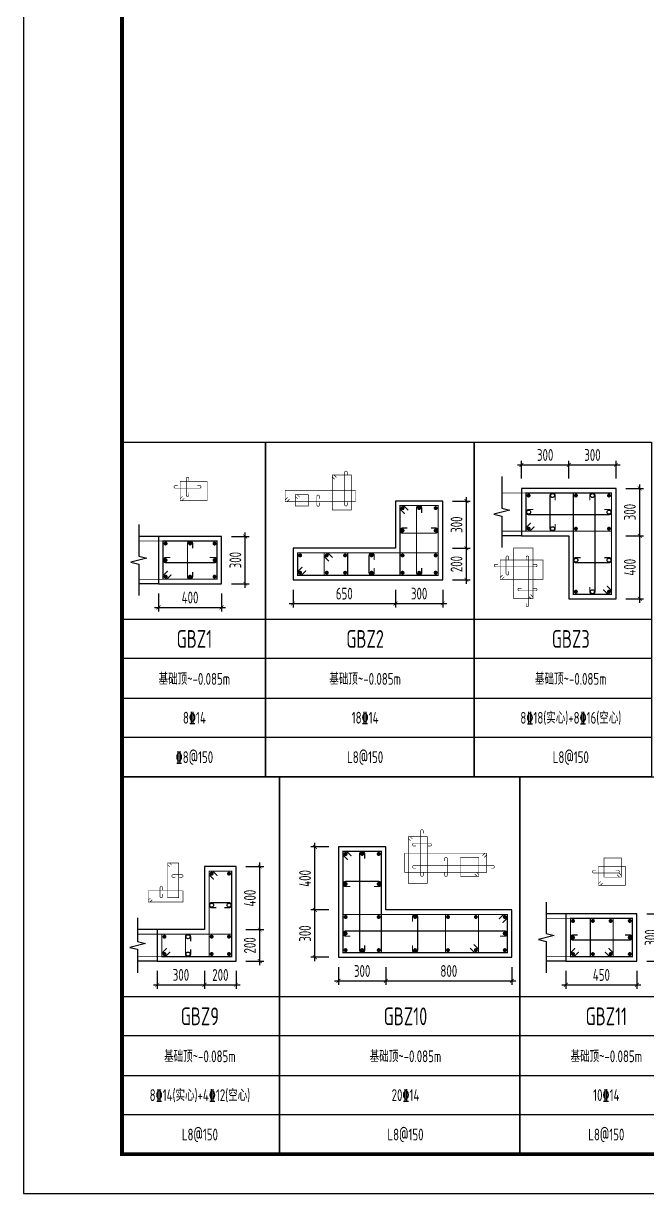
# Model space of a CAD drawing. Extents: x -668857 to 154266, y -275694 to 291306.
# Drawn here: x -353585 to -337739, y 166782 to 196482 of the extents above; entities that cross this region are included whole.
import ezdxf
from ezdxf.enums import TextEntityAlignment as Align

# ---------------------------------------------------------------- set-up
doc = ezdxf.new("R2010")
doc.units = 0
doc.header["$LTSCALE"] = 1000
doc.layers.get('0').update_dxf_attribs({"linetype": 'CONTINUOUS'})
doc.layers.get('DEFPOINTS').update_dxf_attribs({"linetype": 'CONTINUOUS'})
for name, color, linetype in [('-TK', 7, 'CONTINUOUS'), ('COLU_DE_DIM', 3, 'CONTINUOUS'), ('COLU_DE_TH', 7, 'CONTINUOUS'), ('LINK', 6, 'CONTINUOUS'), ('LINK-INDEX', 6, 'CONTINUOUS'), ('REIN', 6, 'CONTINUOUS'), ('TAB', 7, 'CONTINUOUS'), ('TAB_TEXT', 7, 'CONTINUOUS'), ('THIN', 7, 'CONTINUOUS')]:
    doc.layers.add(name, color=color, linetype=linetype)
doc.styles.add('TSSD_DIMENSION', font='Tssdeng.shx', dxfattribs={"width": 0.7, "bigfont": 'tssdchn.shx'})
doc.styles.add('TSSD_REIN', font='tssdeng.shx', dxfattribs={"width": 0.7, "height": 300, "bigfont": 'tssdchn.shx'})
doc.dimstyles.new('TSSD_25_100', dxfattribs={"dimtxt": 300, "dimasz": 100, "dimexe": 100, "dimexo": 250, "dimgap": 100, "dimtad": 1, "dimdec": 0, "dimlfac": 0.25, "dimzin": 0, "dimdsep": 46, "dimtxsty": 'TSSD_DIMENSION', "dimblk": 'ARCHTICK', "dimcen": 0, "dimdle": 100, "dimclrt": 7, "dimadec": 0, "dimazin": 0, "dimtfac": 1, "dimtdec": 0, "dimtix": 1, "dimtmove": 2, "dimatfit": 3, "dimldrblk": 'ARCHTICK', "dimfxl": 0, "dimtolj": 1, "dimtzin": 0, "dimarcsym": 0})

# ---------------------------------------------------------------- blocks, each defined once
blk = doc.blocks.new('_ArchTick')
at = {"color": 0, "linetype": 'ByBlock', "const_width": 0.15}
blk.add_lwpolyline([(-0.5, -0.5), (0.5, 0.5)], dxfattribs=at)
blk = doc.blocks.new('*D744')
at = {"layer": 'COLU_DE_DIM', "color": 0, "lineweight": -2}
for p, q in [((-345585, 172532), (-345585, 172082)), ((-344385, 172532), (-344385, 172082)), ((-345685, 172182), (-344285, 172182))]:
    blk.add_line(p, q, dxfattribs=at)
at = {"layer": 'DEFPOINTS', "color": 0}
for p in [(-345585, 172782), (-344385, 172782), (-344385, 172182)]:
    blk.add_point(p, dxfattribs=at)
at = {"layer": 'COLU_DE_DIM', "color": 0, "lineweight": -2, "xscale": 100, "yscale": 100, "zscale": 100, "rotation": 180}
blk.add_blockref('_ArchTick', (-345585, 172182), dxfattribs=at)
at = {"layer": 'COLU_DE_DIM', "color": 0, "lineweight": -2, "xscale": 100, "yscale": 100, "zscale": 100}
blk.add_blockref('_ArchTick', (-344385, 172182), dxfattribs=at)
at = {"layer": 'COLU_DE_DIM', "color": 7, "insert": (-344985, 172432), "char_height": 300, "attachment_point": 5, "style": 'TSSD_DIMENSION'}
blk.add_mtext('\\A1;300', dxfattribs=at)
blk = doc.blocks.new('*D745')
at = {"layer": 'COLU_DE_DIM', "color": 0, "lineweight": -2}
for p, q in [((-344385, 172532), (-344385, 172082)), ((-341185, 172532), (-341185, 172082)), ((-344485, 172182), (-341085, 172182))]:
    blk.add_line(p, q, dxfattribs=at)
at = {"layer": 'DEFPOINTS', "color": 0}
for p in [(-344385, 172782), (-341185, 172782), (-341185, 172182)]:
    blk.add_point(p, dxfattribs=at)
at = {"layer": 'COLU_DE_DIM', "color": 0, "lineweight": -2, "xscale": 100, "yscale": 100, "zscale": 100, "rotation": 180}
blk.add_blockref('_ArchTick', (-344385, 172182), dxfattribs=at)
at = {"layer": 'COLU_DE_DIM', "color": 0, "lineweight": -2, "xscale": 100, "yscale": 100, "zscale": 100}
blk.add_blockref('_ArchTick', (-341185, 172182), dxfattribs=at)
at = {"layer": 'COLU_DE_DIM', "color": 7, "insert": (-342785, 172432), "char_height": 300, "attachment_point": 5, "style": 'TSSD_DIMENSION'}
blk.add_mtext('\\A1;800', dxfattribs=at)
blk = doc.blocks.new('*D746')
at = {"layer": 'COLU_DE_DIM', "color": 0, "lineweight": -2}
for p, q in [((-346185, 172682), (-346185, 174082)), ((-345835, 173982), (-346285, 173982)), ((-345835, 172782), (-346285, 172782))]:
    blk.add_line(p, q, dxfattribs=at)
at = {"layer": 'DEFPOINTS', "color": 0}
for p in [(-346185, 173982), (-345585, 173982), (-345585, 172782)]:
    blk.add_point(p, dxfattribs=at)
at = {"layer": 'COLU_DE_DIM', "color": 0, "lineweight": -2, "xscale": 100, "yscale": 100, "zscale": 100}
for p, rotation in [((-346185, 173982), 90), ((-346185, 172782), 270)]:
    blk.add_blockref('_ArchTick', p, dxfattribs=dict(at, rotation=rotation))
at = {"layer": 'COLU_DE_DIM', "color": 7, "insert": (-346435, 173382), "char_height": 300, "attachment_point": 5, "rotation": 90, "style": 'TSSD_DIMENSION'}
blk.add_mtext('\\A1;300', dxfattribs=at)
blk = doc.blocks.new('*D747')
at = {"layer": 'COLU_DE_DIM', "color": 0, "lineweight": -2}
for p, q in [((-345835, 175582), (-346285, 175582)), ((-346185, 173882), (-346185, 175682)), ((-345835, 173982), (-346285, 173982))]:
    blk.add_line(p, q, dxfattribs=at)
at = {"layer": 'DEFPOINTS', "color": 0}
for p in [(-346185, 175582), (-345585, 175582), (-345585, 173982)]:
    blk.add_point(p, dxfattribs=at)
at = {"layer": 'COLU_DE_DIM', "color": 0, "lineweight": -2, "xscale": 100, "yscale": 100, "zscale": 100}
for p, rotation in [((-346185, 175582), 90), ((-346185, 173982), 270)]:
    blk.add_blockref('_ArchTick', p, dxfattribs=dict(at, rotation=rotation))
at = {"layer": 'COLU_DE_DIM', "color": 7, "insert": (-346435, 174782), "char_height": 300, "attachment_point": 5, "rotation": 90, "style": 'TSSD_DIMENSION'}
blk.add_mtext('\\A1;400', dxfattribs=at)
blk = doc.blocks.new('*D750')
at = {"layer": 'COLU_DE_DIM', "color": 0, "lineweight": -2}
for p, q in [((-340939, 184929), (-340939, 185379)), ((-339739, 184929), (-339739, 185379)), ((-341039, 185279), (-339639, 185279))]:
    blk.add_line(p, q, dxfattribs=at)
at = {"layer": 'DEFPOINTS', "color": 0}
for p in [(-339739, 185279), (-340939, 184679), (-339739, 184679)]:
    blk.add_point(p, dxfattribs=at)
at = {"layer": 'COLU_DE_DIM', "color": 0, "lineweight": -2, "xscale": 100, "yscale": 100, "zscale": 100, "rotation": 180}
blk.add_blockref('_ArchTick', (-340939, 185279), dxfattribs=at)
at = {"layer": 'COLU_DE_DIM', "color": 0, "lineweight": -2, "xscale": 100, "yscale": 100, "zscale": 100}
blk.add_blockref('_ArchTick', (-339739, 185279), dxfattribs=at)
at = {"layer": 'COLU_DE_DIM', "color": 7, "insert": (-340339, 185529), "char_height": 300, "attachment_point": 5, "style": 'TSSD_DIMENSION'}
blk.add_mtext('\\A1;300', dxfattribs=at)
blk = doc.blocks.new('*D751')
at = {"layer": 'COLU_DE_DIM', "color": 0, "lineweight": -2}
for p, q in [((-339739, 184929), (-339739, 185379)), ((-338539, 184929), (-338539, 185379)), ((-339839, 185279), (-338439, 185279))]:
    blk.add_line(p, q, dxfattribs=at)
at = {"layer": 'DEFPOINTS', "color": 0}
for p in [(-338539, 185279), (-339739, 184679), (-338539, 184679)]:
    blk.add_point(p, dxfattribs=at)
at = {"layer": 'COLU_DE_DIM', "color": 0, "lineweight": -2, "xscale": 100, "yscale": 100, "zscale": 100, "rotation": 180}
blk.add_blockref('_ArchTick', (-339739, 185279), dxfattribs=at)
at = {"layer": 'COLU_DE_DIM', "color": 0, "lineweight": -2, "xscale": 100, "yscale": 100, "zscale": 100}
blk.add_blockref('_ArchTick', (-338539, 185279), dxfattribs=at)
at = {"layer": 'COLU_DE_DIM', "color": 7, "insert": (-339139, 185529), "char_height": 300, "attachment_point": 5, "style": 'TSSD_DIMENSION'}
blk.add_mtext('\\A1;300', dxfattribs=at)
blk = doc.blocks.new('*D752')
at = {"layer": 'COLU_DE_DIM', "color": 0, "lineweight": -2}
for p, q in [((-337939, 181779), (-337939, 183579)), ((-338289, 183479), (-337839, 183479)), ((-338289, 181879), (-337839, 181879))]:
    blk.add_line(p, q, dxfattribs=at)
at = {"layer": 'DEFPOINTS', "color": 0}
for p in [(-338539, 183479), (-337939, 183479), (-338539, 181879)]:
    blk.add_point(p, dxfattribs=at)
at = {"layer": 'COLU_DE_DIM', "color": 0, "lineweight": -2, "xscale": 100, "yscale": 100, "zscale": 100}
for p, rotation in [((-337939, 183479), 90), ((-337939, 181879), 270)]:
    blk.add_blockref('_ArchTick', p, dxfattribs=dict(at, rotation=rotation))
at = {"layer": 'COLU_DE_DIM', "color": 7, "insert": (-338189, 182679), "char_height": 300, "attachment_point": 5, "rotation": 90, "style": 'TSSD_DIMENSION'}
blk.add_mtext('\\A1;400', dxfattribs=at)
blk = doc.blocks.new('*D753')
at = {"layer": 'COLU_DE_DIM', "color": 0, "lineweight": -2}
for p, q in [((-337939, 183379), (-337939, 184779)), ((-338289, 184679), (-337839, 184679)), ((-338289, 183479), (-337839, 183479))]:
    blk.add_line(p, q, dxfattribs=at)
at = {"layer": 'DEFPOINTS', "color": 0}
for p in [(-338539, 184679), (-337939, 184679), (-338539, 183479)]:
    blk.add_point(p, dxfattribs=at)
at = {"layer": 'COLU_DE_DIM', "color": 0, "lineweight": -2, "xscale": 100, "yscale": 100, "zscale": 100}
for p, rotation in [((-337939, 184679), 90), ((-337939, 183479), 270)]:
    blk.add_blockref('_ArchTick', p, dxfattribs=dict(at, rotation=rotation))
at = {"layer": 'COLU_DE_DIM', "color": 7, "insert": (-338189, 184079), "char_height": 300, "attachment_point": 5, "rotation": 90, "style": 'TSSD_DIMENSION'}
blk.add_mtext('\\A1;300', dxfattribs=at)
blk = doc.blocks.new('*D754')
at = {"layer": 'COLU_DE_DIM', "color": 0, "lineweight": -2}
for p, q in [((-346739, 182110), (-346739, 181660)), ((-344139, 182110), (-344139, 181660)), ((-346839, 181760), (-344039, 181760))]:
    blk.add_line(p, q, dxfattribs=at)
at = {"layer": 'DEFPOINTS', "color": 0}
for p in [(-346739, 182360), (-344139, 182360), (-344139, 181760)]:
    blk.add_point(p, dxfattribs=at)
at = {"layer": 'COLU_DE_DIM', "color": 0, "lineweight": -2, "xscale": 100, "yscale": 100, "zscale": 100, "rotation": 180}
blk.add_blockref('_ArchTick', (-346739, 181760), dxfattribs=at)
at = {"layer": 'COLU_DE_DIM', "color": 0, "lineweight": -2, "xscale": 100, "yscale": 100, "zscale": 100}
blk.add_blockref('_ArchTick', (-344139, 181760), dxfattribs=at)
at = {"layer": 'COLU_DE_DIM', "color": 7, "insert": (-345439, 182010), "char_height": 300, "attachment_point": 5, "style": 'TSSD_DIMENSION'}
blk.add_mtext('\\A1;650', dxfattribs=at)
blk = doc.blocks.new('*D755')
at = {"layer": 'COLU_DE_DIM', "color": 0, "lineweight": -2}
for p, q in [((-344139, 182110), (-344139, 181660)), ((-342939, 182110), (-342939, 181660)), ((-344239, 181760), (-342839, 181760))]:
    blk.add_line(p, q, dxfattribs=at)
at = {"layer": 'DEFPOINTS', "color": 0}
for p in [(-344139, 182360), (-342939, 182360), (-342939, 181760)]:
    blk.add_point(p, dxfattribs=at)
at = {"layer": 'COLU_DE_DIM', "color": 0, "lineweight": -2, "xscale": 100, "yscale": 100, "zscale": 100, "rotation": 180}
blk.add_blockref('_ArchTick', (-344139, 181760), dxfattribs=at)
at = {"layer": 'COLU_DE_DIM', "color": 0, "lineweight": -2, "xscale": 100, "yscale": 100, "zscale": 100}
blk.add_blockref('_ArchTick', (-342939, 181760), dxfattribs=at)
at = {"layer": 'COLU_DE_DIM', "color": 7, "insert": (-343539, 182010), "char_height": 300, "attachment_point": 5, "style": 'TSSD_DIMENSION'}
blk.add_mtext('\\A1;300', dxfattribs=at)
blk = doc.blocks.new('*D756')
at = {"layer": 'COLU_DE_DIM', "color": 0, "lineweight": -2}
for p, q in [((-342339, 182260), (-342339, 183260)), ((-342689, 183160), (-342239, 183160)), ((-342689, 182360), (-342239, 182360))]:
    blk.add_line(p, q, dxfattribs=at)
at = {"layer": 'DEFPOINTS', "color": 0}
for p in [(-342939, 183160), (-342339, 183160), (-342939, 182360)]:
    blk.add_point(p, dxfattribs=at)
at = {"layer": 'COLU_DE_DIM', "color": 0, "lineweight": -2, "xscale": 100, "yscale": 100, "zscale": 100}
for p, rotation in [((-342339, 183160), 90), ((-342339, 182360), 270)]:
    blk.add_blockref('_ArchTick', p, dxfattribs=dict(at, rotation=rotation))
at = {"layer": 'COLU_DE_DIM', "color": 7, "insert": (-342589, 182760), "char_height": 300, "attachment_point": 5, "rotation": 90, "style": 'TSSD_DIMENSION'}
blk.add_mtext('\\A1;200', dxfattribs=at)
blk = doc.blocks.new('*D757')
at = {"layer": 'COLU_DE_DIM', "color": 0, "lineweight": -2}
for p, q in [((-342339, 183060), (-342339, 184460)), ((-342689, 184360), (-342239, 184360)), ((-342689, 183160), (-342239, 183160))]:
    blk.add_line(p, q, dxfattribs=at)
at = {"layer": 'DEFPOINTS', "color": 0}
for p in [(-342939, 184360), (-342339, 184360), (-342939, 183160)]:
    blk.add_point(p, dxfattribs=at)
at = {"layer": 'COLU_DE_DIM', "color": 0, "lineweight": -2, "xscale": 100, "yscale": 100, "zscale": 100}
for p, rotation in [((-342339, 184360), 90), ((-342339, 183160), 270)]:
    blk.add_blockref('_ArchTick', p, dxfattribs=dict(at, rotation=rotation))
at = {"layer": 'COLU_DE_DIM', "color": 7, "insert": (-342589, 183760), "char_height": 300, "attachment_point": 5, "rotation": 90, "style": 'TSSD_DIMENSION'}
blk.add_mtext('\\A1;300', dxfattribs=at)
blk = doc.blocks.new('*D786')
at = {"layer": 'COLU_DE_DIM', "color": 0, "lineweight": -2}
for p, q in [((-350154, 182010), (-350154, 181560)), ((-348554, 182010), (-348554, 181560)), ((-350254, 181660), (-348454, 181660))]:
    blk.add_line(p, q, dxfattribs=at)
at = {"layer": 'DEFPOINTS', "color": 0}
for p in [(-350154, 182260), (-348554, 182260), (-348554, 181660)]:
    blk.add_point(p, dxfattribs=at)
at = {"layer": 'COLU_DE_DIM', "color": 0, "lineweight": -2, "xscale": 100, "yscale": 100, "zscale": 100, "rotation": 180}
blk.add_blockref('_ArchTick', (-350154, 181660), dxfattribs=at)
at = {"layer": 'COLU_DE_DIM', "color": 0, "lineweight": -2, "xscale": 100, "yscale": 100, "zscale": 100}
blk.add_blockref('_ArchTick', (-348554, 181660), dxfattribs=at)
at = {"layer": 'COLU_DE_DIM', "color": 7, "insert": (-349354, 181910), "char_height": 300, "attachment_point": 5, "style": 'TSSD_DIMENSION'}
blk.add_mtext('\\A1;400', dxfattribs=at)
blk = doc.blocks.new('*D787')
at = {"layer": 'COLU_DE_DIM', "color": 0, "lineweight": -2}
for p, q in [((-347954, 182160), (-347954, 183560)), ((-348304, 183460), (-347854, 183460)), ((-348304, 182260), (-347854, 182260))]:
    blk.add_line(p, q, dxfattribs=at)
at = {"layer": 'DEFPOINTS', "color": 0}
for p in [(-348554, 183460), (-347954, 183460), (-348554, 182260)]:
    blk.add_point(p, dxfattribs=at)
at = {"layer": 'COLU_DE_DIM', "color": 0, "lineweight": -2, "xscale": 100, "yscale": 100, "zscale": 100}
for p, rotation in [((-347954, 183460), 90), ((-347954, 182260), 270)]:
    blk.add_blockref('_ArchTick', p, dxfattribs=dict(at, rotation=rotation))
at = {"layer": 'COLU_DE_DIM', "color": 7, "insert": (-348204, 182860), "char_height": 300, "attachment_point": 5, "rotation": 90, "style": 'TSSD_DIMENSION'}
blk.add_mtext('\\A1;300', dxfattribs=at)
blk = doc.blocks.new('*D796')
at = {"layer": 'COLU_DE_DIM', "color": 0, "lineweight": -2}
for p, q in [((-339812, 172432), (-339812, 171982)), ((-338012, 172432), (-338012, 171982)), ((-339912, 172082), (-337912, 172082))]:
    blk.add_line(p, q, dxfattribs=at)
at = {"layer": 'DEFPOINTS', "color": 0}
for p in [(-339812, 172682), (-338012, 172682), (-338012, 172082)]:
    blk.add_point(p, dxfattribs=at)
at = {"layer": 'COLU_DE_DIM', "color": 0, "lineweight": -2, "xscale": 100, "yscale": 100, "zscale": 100, "rotation": 180}
blk.add_blockref('_ArchTick', (-339812, 172082), dxfattribs=at)
at = {"layer": 'COLU_DE_DIM', "color": 0, "lineweight": -2, "xscale": 100, "yscale": 100, "zscale": 100}
blk.add_blockref('_ArchTick', (-338012, 172082), dxfattribs=at)
at = {"layer": 'COLU_DE_DIM', "color": 7, "insert": (-338912, 172332), "char_height": 300, "attachment_point": 5, "style": 'TSSD_DIMENSION'}
blk.add_mtext('\\A1;450', dxfattribs=at)
blk = doc.blocks.new('*D797')
at = {"layer": 'COLU_DE_DIM', "color": 0, "lineweight": -2}
for p, q in [((-337762, 173882), (-337312, 173882)), ((-337412, 172582), (-337412, 173982)), ((-337762, 172682), (-337312, 172682))]:
    blk.add_line(p, q, dxfattribs=at)
at = {"layer": 'DEFPOINTS', "color": 0}
for p in [(-338012, 173882), (-337412, 173882), (-338012, 172682)]:
    blk.add_point(p, dxfattribs=at)
at = {"layer": 'COLU_DE_DIM', "color": 0, "lineweight": -2, "xscale": 100, "yscale": 100, "zscale": 100}
for p, rotation in [((-337412, 173882), 90), ((-337412, 172682), 270)]:
    blk.add_blockref('_ArchTick', p, dxfattribs=dict(at, rotation=rotation))
at = {"layer": 'COLU_DE_DIM', "color": 7, "insert": (-337662, 173282), "char_height": 300, "attachment_point": 5, "rotation": 90, "style": 'TSSD_DIMENSION'}
blk.add_mtext('\\A1;300', dxfattribs=at)
blk = doc.blocks.new('*D876')
at = {"layer": 'COLU_DE_DIM', "color": 0, "lineweight": -2}
for p, q in [((-350185, 172432), (-350185, 171982)), ((-348985, 172432), (-348985, 171982)), ((-350285, 172082), (-348885, 172082))]:
    blk.add_line(p, q, dxfattribs=at)
at = {"layer": 'DEFPOINTS', "color": 0}
for p in [(-350185, 172682), (-348985, 172682), (-348985, 172082)]:
    blk.add_point(p, dxfattribs=at)
at = {"layer": 'COLU_DE_DIM', "color": 0, "lineweight": -2, "xscale": 100, "yscale": 100, "zscale": 100, "rotation": 180}
blk.add_blockref('_ArchTick', (-350185, 172082), dxfattribs=at)
at = {"layer": 'COLU_DE_DIM', "color": 0, "lineweight": -2, "xscale": 100, "yscale": 100, "zscale": 100}
blk.add_blockref('_ArchTick', (-348985, 172082), dxfattribs=at)
at = {"layer": 'COLU_DE_DIM', "color": 7, "insert": (-349585, 172332), "char_height": 300, "attachment_point": 5, "style": 'TSSD_DIMENSION'}
blk.add_mtext('\\A1;300', dxfattribs=at)
blk = doc.blocks.new('*D877')
at = {"layer": 'COLU_DE_DIM', "color": 0, "lineweight": -2}
for p, q in [((-348985, 172432), (-348985, 171982)), ((-348185, 172432), (-348185, 171982)), ((-349085, 172082), (-348085, 172082))]:
    blk.add_line(p, q, dxfattribs=at)
at = {"layer": 'DEFPOINTS', "color": 0}
for p in [(-348985, 172682), (-348185, 172682), (-348185, 172082)]:
    blk.add_point(p, dxfattribs=at)
at = {"layer": 'COLU_DE_DIM', "color": 0, "lineweight": -2, "xscale": 100, "yscale": 100, "zscale": 100, "rotation": 180}
blk.add_blockref('_ArchTick', (-348985, 172082), dxfattribs=at)
at = {"layer": 'COLU_DE_DIM', "color": 0, "lineweight": -2, "xscale": 100, "yscale": 100, "zscale": 100}
blk.add_blockref('_ArchTick', (-348185, 172082), dxfattribs=at)
at = {"layer": 'COLU_DE_DIM', "color": 7, "insert": (-348585, 172332), "char_height": 300, "attachment_point": 5, "style": 'TSSD_DIMENSION'}
blk.add_mtext('\\A1;200', dxfattribs=at)
blk = doc.blocks.new('*D878')
at = {"layer": 'COLU_DE_DIM', "color": 0, "lineweight": -2}
for p, q in [((-347935, 173482), (-347485, 173482)), ((-347585, 172582), (-347585, 173582)), ((-347935, 172682), (-347485, 172682))]:
    blk.add_line(p, q, dxfattribs=at)
at = {"layer": 'DEFPOINTS', "color": 0}
for p in [(-348185, 173482), (-347585, 173482), (-348185, 172682)]:
    blk.add_point(p, dxfattribs=at)
at = {"layer": 'COLU_DE_DIM', "color": 0, "lineweight": -2, "xscale": 100, "yscale": 100, "zscale": 100}
for p, rotation in [((-347585, 173482), 90), ((-347585, 172682), 270)]:
    blk.add_blockref('_ArchTick', p, dxfattribs=dict(at, rotation=rotation))
at = {"layer": 'COLU_DE_DIM', "color": 7, "insert": (-347835, 173082), "char_height": 300, "attachment_point": 5, "rotation": 90, "style": 'TSSD_DIMENSION'}
blk.add_mtext('\\A1;200', dxfattribs=at)
blk = doc.blocks.new('*D879')
at = {"layer": 'COLU_DE_DIM', "color": 0, "lineweight": -2}
for p, q in [((-347935, 175082), (-347485, 175082)), ((-347585, 173382), (-347585, 175182)), ((-347935, 173482), (-347485, 173482))]:
    blk.add_line(p, q, dxfattribs=at)
at = {"layer": 'DEFPOINTS', "color": 0}
for p in [(-348185, 175082), (-347585, 175082), (-348185, 173482)]:
    blk.add_point(p, dxfattribs=at)
at = {"layer": 'COLU_DE_DIM', "color": 0, "lineweight": -2, "xscale": 100, "yscale": 100, "zscale": 100}
for p, rotation in [((-347585, 175082), 90), ((-347585, 173482), 270)]:
    blk.add_blockref('_ArchTick', p, dxfattribs=dict(at, rotation=rotation))
at = {"layer": 'COLU_DE_DIM', "color": 7, "insert": (-347835, 174282), "char_height": 300, "attachment_point": 5, "rotation": 90, "style": 'TSSD_DIMENSION'}
blk.add_mtext('\\A1;400', dxfattribs=at)
blk = doc.blocks.new('A1')
blk.add_lwpolyline([(0, 59400), (0, 0), (84100, 0), (84100, 59400)], close=True)
at = {"const_width": 100}
blk.add_lwpolyline([(2500, 58400), (2500, 1000), (83100, 1000), (83100, 58400)], close=True, dxfattribs=at)

msp = doc.modelspace()

# ---------------------------------------------------------------- linework, layer by layer
at = {"layer": 'COLU_DE_TH'}
for points in [[(-340938.59, 184678.55), (-340938.59, 183478.55), (-339738.59, 183478.55), (-339738.59, 181878.55), (-338538.59, 181878.55), (-338538.6, 184678.55), (-340938.59, 184678.55)], [(-342938.59, 184360.22), (-344138.58, 184360.22), (-344138.58, 183160.21), (-346738.58, 183160.21), (-346738.58, 182360.21), (-342938.59, 182360.21), (-342938.59, 184360.22)], [(-350153.95, 183460.17), (-350153.97, 182260.21), (-348553.97, 182260.21), (-348553.95, 183460.17), (-350153.95, 183460.17)], [(-341184.71, 172782.28), (-341184.71, 173982.28), (-344384.71, 173982.28), (-344384.71, 175582.28), (-345584.71, 175582.28), (-345584.71, 172782.28), (-341184.71, 172782.28)], [(-350184.71, 173482.28), (-350184.71, 172682.28), (-348184.71, 172682.28), (-348184.71, 175082.28), (-348984.71, 175082.28), (-348984.71, 173482.28), (-350184.71, 173482.28)], [(-339812.27, 173882.23), (-339812.27, 172682.28), (-338012.27, 172682.28), (-338012.27, 173882.23), (-339812.27, 173882.23)]]:
    msp.add_lwpolyline(points, close=True, dxfattribs=at)
at = {"layer": 'LINK', "const_width": 30}
for points in [[(-340611.66, 183713.55), (-340731.66, 183593.55), (-340823.59, 183593.55), (-340823.59, 184563.55), (-338653.6, 184563.55), (-338653.6, 183593.55), (-340823.59, 183593.55), (-340823.59, 183685.48), (-340703.59, 183805.48)], [(-338773.59, 182205.48), (-338653.59, 182085.48), (-338653.59, 181993.55), (-339623.59, 181993.55), (-339623.59, 184563.55), (-338653.6, 184563.55), (-338653.59, 181993.55), (-338745.52, 181993.55), (-338865.52, 182113.55)], [(-343903.58, 184033.29), (-344023.58, 184153.29), (-344023.58, 184245.22), (-343053.59, 184245.22), (-343053.59, 182475.21), (-344023.58, 182475.21), (-344023.58, 184245.22), (-343931.66, 184245.22), (-343811.66, 184125.22)], [(-349827.04, 182495.21), (-349947.04, 182375.21), (-350038.97, 182375.21), (-350038.96, 183345.17), (-348668.96, 183345.17), (-348668.97, 182375.21), (-350038.97, 182375.21), (-350038.97, 182467.14), (-349918.97, 182587.14)], [(-346411.66, 182595.21), (-346531.66, 182475.21), (-346623.58, 182475.21), (-346623.58, 183045.21), (-343053.59, 183045.21), (-343053.59, 182475.21), (-346623.58, 182475.21), (-346623.58, 182567.14), (-346503.58, 182687.14)], [(-345828.51, 182833.29), (-345948.51, 182953.29), (-345948.51, 183045.21), (-345352.72, 183045.21), (-345352.72, 182475.21), (-345948.51, 182475.21), (-345948.51, 183045.21), (-345856.59, 183045.21), (-345736.59, 182925.21)], [(-345349.71, 175255.36), (-345469.71, 175375.36), (-345469.71, 175467.28), (-344499.71, 175467.28), (-344499.71, 172897.28), (-345469.71, 172897.28), (-345469.71, 175467.28), (-345377.79, 175467.28), (-345257.79, 175347.28)], [(-348749.71, 174755.36), (-348869.71, 174875.36), (-348869.71, 174967.28), (-348299.71, 174967.28), (-348299.71, 172797.28), (-348869.71, 172797.28), (-348869.71, 174967.28), (-348777.79, 174967.28), (-348657.79, 174847.28)], [(-341511.64, 173747.28), (-341391.64, 173867.28), (-341299.71, 173867.28), (-341299.71, 172897.28), (-345469.71, 172897.28), (-345469.71, 173867.28), (-341299.71, 173867.28), (-341299.71, 173775.36), (-341419.71, 173655.36)], [(-342153.06, 173109.21), (-342033.06, 172989.21), (-342033.06, 172897.28), (-342870.89, 172897.28), (-342870.89, 173867.28), (-342033.06, 173867.28), (-342033.06, 172897.28), (-342124.98, 172897.28), (-342244.98, 173017.28)], [(-339485.34, 172917.28), (-339605.34, 172797.28), (-339697.27, 172797.28), (-339697.27, 173767.23), (-338127.27, 173767.23), (-338127.27, 172797.28), (-339697.27, 172797.28), (-339697.27, 172889.21), (-339577.27, 173009.21)], [(-338732.01, 173009.1), (-338612.01, 172889.1), (-338612.01, 172797.18), (-339192.01, 172797.19), (-339192.01, 173767.23), (-338612.01, 173767.23), (-338612.01, 172797.18), (-338703.94, 172797.18), (-338823.94, 172917.18)], [(-349857.79, 172917.28), (-349977.79, 172797.28), (-350069.71, 172797.28), (-350069.71, 173367.28), (-348299.71, 173367.28), (-348299.71, 172797.28), (-350069.71, 172797.28), (-350069.71, 172889.21), (-349949.71, 173009.21)]]:
    msp.add_lwpolyline(points, dxfattribs=at)
for points in [[(-340086.12, 184378.56), (-340086.11, 184498.56, 1), (-340216.11, 184498.56), (-340216.12, 183658.6, 1), (-340086.12, 183658.6), (-340086.12, 183778.6)], [(-339203.59, 182178.55), (-339203.59, 182058.55, 1), (-339073.59, 182058.55), (-339073.59, 184498.55, 1), (-339203.59, 184498.55), (-339203.59, 184378.55)], [(-343473.58, 184060.22), (-343473.58, 184180.22, 1), (-343603.58, 184180.22), (-343603.58, 182540.21, 1), (-343473.58, 182540.21), (-343473.58, 182660.21)], [(-340638.59, 184143.55), (-340758.59, 184143.55, 1), (-340758.59, 184013.55), (-338718.6, 184013.55, 1), (-338718.6, 184143.55), (-338838.6, 184143.55)], [(-343838.58, 183675.22), (-343958.58, 183675.22, 1), (-343958.58, 183545.22), (-343118.59, 183545.22, 1), (-343118.59, 183675.22), (-343238.59, 183675.22)], [(-349288.96, 183160.18), (-349288.96, 183280.18, 1), (-349418.96, 183280.18), (-349418.97, 182440.22, 1), (-349288.97, 182440.22), (-349288.97, 182560.22)], [(-344679.13, 182860.21), (-344679.13, 182980.21, 1), (-344809.13, 182980.21), (-344809.13, 182540.21, 1), (-344679.13, 182540.21), (-344679.13, 182660.21)], [(-349853.96, 182925.19), (-349973.96, 182925.19, 1), (-349973.96, 182795.19), (-348733.96, 182795.19, 1), (-348733.96, 182925.19), (-348853.96, 182925.19)], [(-339438.59, 182923.55), (-339558.59, 182923.55, 1), (-339558.59, 182793.55), (-338718.6, 182793.55, 1), (-338718.6, 182923.55), (-338838.6, 182923.55)], [(-344919.71, 175282.28), (-344919.71, 175402.28, 1), (-345049.71, 175402.28), (-345049.71, 172962.28, 1), (-344919.71, 172962.28), (-344919.71, 173082.28)], [(-344684.71, 174575.59), (-344564.71, 174575.59, 1), (-344564.71, 174705.59), (-345404.71, 174705.59, 1), (-345404.71, 174575.59), (-345284.71, 174575.59)], [(-348484.71, 174037.28), (-348364.71, 174037.28, 1), (-348364.71, 174167.28), (-348804.71, 174167.28, 1), (-348804.71, 174037.28), (-348684.71, 174037.28)], [(-343706.05, 173082.28), (-343706.05, 172962.28, 1), (-343576.05, 172962.28), (-343576.05, 173802.28, 1), (-343706.05, 173802.28), (-343706.05, 173682.28)], [(-341484.71, 173317.28), (-341364.71, 173317.28, 1), (-341364.71, 173447.28), (-345404.71, 173447.28, 1), (-345404.71, 173317.28), (-345284.71, 173317.28)], [(-349339.71, 173182.28), (-349339.71, 173302.28, 1), (-349469.71, 173302.28), (-349469.71, 172862.28, 1), (-349339.71, 172862.28), (-349339.71, 172982.28)], [(-339512.27, 173347.26), (-339632.27, 173347.26, 1), (-339632.27, 173217.26), (-338192.27, 173217.26, 1), (-338192.27, 173347.26), (-338312.27, 173347.26)]]:
    msp.add_lwpolyline(points, format="xyb", dxfattribs=at)
at = {"layer": 'LINK-INDEX', "const_width": 15}
for points in [[(-345364.18, 185026.47), (-345364.18, 185086.47, 1), (-345429.18, 185086.47), (-345429.18, 184266.46, 1), (-345364.18, 184266.46), (-345364.18, 184326.46)], [(-349667.93, 184751.92), (-349727.93, 184751.92, 1), (-349727.93, 184686.92), (-349107.93, 184686.92, 1), (-349107.93, 184751.92), (-349167.93, 184751.92)], [(-349385.43, 184869.41), (-349385.43, 184929.41, 1), (-349450.43, 184929.41), (-349450.44, 184509.43, 1), (-349385.44, 184509.43), (-349385.44, 184569.43)], [(-346069.9, 184419.33), (-346069.9, 184479.33, 1), (-346134.9, 184479.33), (-346134.9, 184259.33, 1), (-346069.9, 184259.33), (-346069.9, 184319.33)], [(-341265.87, 182872.59), (-341265.87, 182932.59, 1), (-341330.87, 182932.59), (-341330.87, 182512.59, 1), (-341265.87, 182512.59), (-341265.87, 182572.59)], [(-340820.87, 181772.59), (-340820.87, 181712.59, 1), (-340755.87, 181712.59), (-340755.87, 182932.59, 1), (-340820.87, 182932.59), (-340820.87, 182872.59)], [(-341538.37, 182755.09), (-341598.37, 182755.09, 1), (-341598.37, 182690.09), (-340578.37, 182690.09, 1), (-340578.37, 182755.09), (-340638.37, 182755.09)], [(-340938.37, 182145.09), (-340998.37, 182145.09, 1), (-340998.37, 182080.09), (-340578.37, 182080.09, 1), (-340578.37, 182145.09), (-340638.37, 182145.09)], [(-343433.69, 175925.27), (-343433.69, 175985.27, 1), (-343498.69, 175985.27), (-343498.69, 174865.27, 1), (-343433.69, 174865.27), (-343433.69, 174925.27)], [(-343316.19, 175602.77), (-343256.19, 175602.77, 1), (-343256.19, 175667.77), (-343676.19, 175667.77, 1), (-343676.19, 175602.77), (-343616.19, 175602.77)], [(-342888.69, 174925.27), (-342888.69, 174865.27, 1), (-342823.69, 174865.27), (-342823.69, 175285.27, 1), (-342888.69, 175285.27), (-342888.69, 175225.27)], [(-341716.19, 175042.77), (-341656.19, 175042.77, 1), (-341656.19, 175107.77), (-343676.19, 175107.77, 1), (-343676.19, 175042.77), (-343616.19, 175042.77)], [(-339048.51, 174983.54), (-339108.51, 174983.54, 1), (-339108.51, 174918.54), (-338488.51, 174918.54, 1), (-338488.51, 174983.54), (-338548.51, 174983.54)], [(-349624.45, 174811.21), (-349564.45, 174811.21, 1), (-349564.45, 174876.21), (-349784.45, 174876.21, 1), (-349784.45, 174811.21), (-349724.45, 174811.21)], [(-350051.95, 174483.71), (-350051.95, 174543.71, 1), (-350116.95, 174543.71), (-350116.95, 174323.71, 1), (-350051.95, 174323.71), (-350051.95, 174383.71)]]:
    msp.add_lwpolyline(points, format="xyb", dxfattribs=at)
for points in [[(-349499.48, 184431.93), (-349559.48, 184371.93), (-349605.44, 184371.93), (-349605.44, 184856.91), (-348920.44, 184856.91), (-348920.44, 184371.93), (-349605.44, 184371.93), (-349605.44, 184417.89), (-349545.44, 184477.89)], [(-345684.17, 184913), (-345744.17, 184973), (-345744.17, 185018.96), (-345259.18, 185018.96), (-345259.18, 184133.96), (-345744.17, 184133.96), (-345744.17, 185018.96), (-345698.21, 185018.96), (-345638.21, 184958.96)], [(-346833.21, 184403.96), (-346893.21, 184343.96), (-346939.17, 184343.96), (-346939.17, 184628.96), (-345154.18, 184628.96), (-345154.18, 184343.96), (-346939.17, 184343.96), (-346939.17, 184389.92), (-346879.17, 184449.92)], [(-346619.17, 184413), (-346679.17, 184473), (-346679.17, 184518.96), (-346354.17, 184518.96), (-346354.17, 184233.96), (-346679.17, 184233.96), (-346679.17, 184518.96), (-346633.21, 184518.96), (-346573.21, 184458.96)], [(-340710.87, 181986.05), (-340650.87, 181926.05), (-340650.87, 181880.09), (-341135.87, 181880.09), (-341135.87, 183165.09), (-340650.87, 183165.09), (-340650.87, 181880.09), (-340696.83, 181880.09), (-340756.83, 181940.09)], [(-341374.91, 182435.09), (-341434.91, 182375.09), (-341480.87, 182375.09), (-341480.87, 182860.09), (-340395.87, 182860.09), (-340395.87, 182375.09), (-341480.87, 182375.09), (-341480.87, 182421.05), (-341420.87, 182481.05)], [(-343753.69, 175736.81), (-343813.69, 175796.81), (-343813.69, 175842.77), (-343328.69, 175842.77), (-343328.69, 174657.77), (-343813.69, 174657.77), (-343813.69, 175842.77), (-343767.73, 175842.77), (-343707.73, 175782.77)], [(-341929.65, 175362.77), (-341869.65, 175422.77), (-341823.69, 175422.77), (-341823.69, 174937.77), (-343908.69, 174937.77), (-343908.69, 175422.77), (-341823.69, 175422.77), (-341823.69, 175376.81), (-341883.69, 175316.81)], [(-342083.69, 174938.73), (-342023.69, 174878.73), (-342023.69, 174832.77), (-342488.69, 174832.77), (-342488.69, 175317.77), (-342023.69, 175317.77), (-342023.69, 174832.77), (-342069.65, 174832.77), (-342129.65, 174892.77)], [(-338466.13, 174919.48), (-338406.13, 174859.48), (-338406.13, 174813.52), (-338846.13, 174813.52), (-338846.13, 175298.54), (-338406.13, 175298.54), (-338406.13, 174813.52), (-338452.09, 174813.52), (-338512.09, 174873.52)], [(-349866.95, 175070.25), (-349926.95, 175130.25), (-349926.95, 175176.21), (-349641.95, 175176.21), (-349641.95, 174291.21), (-349926.95, 174291.21), (-349926.95, 175176.21), (-349880.98, 175176.21), (-349820.98, 175116.21)], [(-338880.05, 174663.56), (-338940.05, 174603.56), (-338986.01, 174603.56), (-338986.01, 175088.53), (-338301.01, 175088.53), (-338301.01, 174603.56), (-338986.01, 174603.56), (-338986.01, 174649.52), (-338926.01, 174709.52)], [(-350310.98, 174241.21), (-350370.98, 174181.21), (-350416.95, 174181.21), (-350416.95, 174466.21), (-349531.95, 174466.21), (-349531.95, 174181.21), (-350416.95, 174181.21), (-350416.95, 174227.17), (-350356.95, 174287.17)]]:
    msp.add_lwpolyline(points, dxfattribs=at)
at = {"layer": 'LINK-INDEX', "color": 1, "const_width": 20}
for points in [[(-340723.59, 184563.55), (-341438.59, 184563.55)], [(-340723.59, 183593.55), (-341438.59, 183593.55)], [(-349938.95, 183345.17), (-350653.95, 183345.17)], [(-349938.95, 182375.21), (-350653.95, 182375.21)], [(-339597.27, 173767.23), (-340312.27, 173767.23)], [(-349969.71, 173367.28), (-350684.71, 173367.28)], [(-349969.71, 172797.28), (-350684.71, 172797.28)], [(-339597.27, 172797.28), (-340312.27, 172797.28)]]:
    msp.add_lwpolyline(points, dxfattribs=at)
at = {"layer": 'REIN', "const_width": 50}
for points in [[(-340783.59, 184498.55, 1), (-340733.59, 184498.55, 1), (-340783.59, 184498.55)], [(-339583.59, 184498.55, 1), (-339533.59, 184498.55, 1), (-339583.59, 184498.55)], [(-338743.6, 184498.55, 1), (-338693.6, 184498.55, 1), (-338743.6, 184498.55)], [(-343983.58, 184180.22, 1), (-343933.58, 184180.22, 1), (-343983.58, 184180.22)], [(-343563.58, 184180.22, 1), (-343513.58, 184180.22, 1), (-343563.58, 184180.22)], [(-343143.59, 184180.22, 1), (-343093.59, 184180.22, 1), (-343143.59, 184180.22)], [(-343983.58, 183610.22, 1), (-343933.58, 183610.22, 1), (-343983.58, 183610.22)], [(-343143.59, 183610.22, 1), (-343093.59, 183610.22, 1), (-343143.59, 183610.22)], [(-340783.59, 183658.55, 1), (-340733.59, 183658.55, 1), (-340783.59, 183658.55)], [(-339583.59, 183658.55, 1), (-339533.59, 183658.55, 1), (-339583.59, 183658.55)], [(-338743.6, 183658.55, 1), (-338693.6, 183658.55, 1), (-338743.6, 183658.55)], [(-349998.96, 183280.17, 1), (-349948.96, 183280.17, 1), (-349998.96, 183280.17)], [(-349378.96, 183280.18, 1), (-349328.96, 183280.18, 1), (-349378.96, 183280.18)], [(-348758.96, 183280.17, 1), (-348708.96, 183280.17, 1), (-348758.96, 183280.17)], [(-346583.58, 182980.21, 1), (-346533.58, 182980.21, 1), (-346583.58, 182980.21)], [(-345908.51, 182980.21, 1), (-345858.51, 182980.21, 1), (-345908.51, 182980.21)], [(-345442.72, 182980.21, 1), (-345392.72, 182980.21, 1), (-345442.72, 182980.21)], [(-344769.13, 182980.21, 1), (-344719.13, 182980.21, 1), (-344769.13, 182980.21)], [(-343983.58, 182980.21, 1), (-343933.58, 182980.21, 1), (-343983.58, 182980.21)], [(-343143.59, 182980.21, 1), (-343093.59, 182980.21, 1), (-343143.59, 182980.21)], [(-349998.96, 182860.19, 1), (-349948.96, 182860.19, 1), (-349998.96, 182860.19)], [(-348758.96, 182860.19, 1), (-348708.96, 182860.19, 1), (-348758.96, 182860.19)], [(-349998.97, 182440.21, 1), (-349948.97, 182440.21, 1), (-349998.97, 182440.21)], [(-349378.97, 182440.22, 1), (-349328.97, 182440.22, 1), (-349378.97, 182440.22)], [(-348758.97, 182440.21, 1), (-348708.97, 182440.21, 1), (-348758.97, 182440.21)], [(-346583.58, 182540.21, 1), (-346533.58, 182540.21, 1), (-346583.58, 182540.21)], [(-345908.51, 182540.21, 1), (-345858.51, 182540.21, 1), (-345908.51, 182540.21)], [(-345442.72, 182540.21, 1), (-345392.72, 182540.21, 1), (-345442.72, 182540.21)], [(-344769.13, 182540.21, 1), (-344719.13, 182540.21, 1), (-344769.13, 182540.21)], [(-343983.58, 182540.21, 1), (-343933.58, 182540.21, 1), (-343983.58, 182540.21)], [(-343563.58, 182540.21, 1), (-343513.58, 182540.21, 1), (-343563.58, 182540.21)], [(-343143.59, 182540.21, 1), (-343093.59, 182540.21, 1), (-343143.59, 182540.21)], [(-339583.59, 182058.55, 1), (-339533.59, 182058.55, 1), (-339583.59, 182058.55)], [(-338743.59, 182058.55, 1), (-338693.59, 182058.55, 1), (-338743.59, 182058.55)], [(-345429.71, 175402.28, 1), (-345379.71, 175402.28, 1), (-345429.71, 175402.28)], [(-345009.71, 175402.28, 1), (-344959.71, 175402.28, 1), (-345009.71, 175402.28)], [(-344589.71, 175402.28, 1), (-344539.71, 175402.28, 1), (-344589.71, 175402.28)], [(-348829.71, 174902.28, 1), (-348779.71, 174902.28, 1), (-348829.71, 174902.28)], [(-348389.71, 174902.28, 1), (-348339.71, 174902.28, 1), (-348389.71, 174902.28)], [(-345429.71, 174640.59, 1), (-345379.71, 174640.59, 1), (-345429.71, 174640.59)], [(-344589.71, 174640.59, 1), (-344539.71, 174640.59, 1), (-344589.71, 174640.59)], [(-345429.71, 173802.28, 1), (-345379.71, 173802.28, 1), (-345429.71, 173802.28)], [(-344589.71, 173802.28, 1), (-344539.71, 173802.28, 1), (-344589.71, 173802.28)], [(-343666.05, 173802.28, 1), (-343616.05, 173802.28, 1), (-343666.05, 173802.28)], [(-342830.89, 173802.28, 1), (-342780.89, 173802.28, 1), (-342830.89, 173802.28)], [(-342123.06, 173802.28, 1), (-342073.06, 173802.28, 1), (-342123.06, 173802.28)], [(-341389.71, 173802.28, 1), (-341339.71, 173802.28, 1), (-341389.71, 173802.28)], [(-339657.27, 173702.23, 1), (-339607.27, 173702.23, 1), (-339657.27, 173702.23)], [(-339152.01, 173702.13, 1), (-339102.01, 173702.13, 1), (-339152.01, 173702.13)], [(-338702.01, 173702.23, 1), (-338652.01, 173702.23, 1), (-338702.01, 173702.23)], [(-338217.27, 173702.23, 1), (-338167.27, 173702.23, 1), (-338217.27, 173702.23)], [(-350029.71, 173302.28, 1), (-349979.71, 173302.28, 1), (-350029.71, 173302.28)], [(-348829.71, 173302.28, 1), (-348779.71, 173302.28, 1), (-348829.71, 173302.28)], [(-348389.71, 173302.28, 1), (-348339.71, 173302.28, 1), (-348389.71, 173302.28)], [(-345429.71, 173382.28, 1), (-345379.71, 173382.28, 1), (-345429.71, 173382.28)], [(-341389.71, 173382.28, 1), (-341339.71, 173382.28, 1), (-341389.71, 173382.28)], [(-339657.27, 173282.36, 1), (-339607.27, 173282.36, 1), (-339657.27, 173282.36)], [(-338217.27, 173282.36, 1), (-338167.27, 173282.36, 1), (-338217.27, 173282.36)], [(-350029.71, 172862.28, 1), (-349979.71, 172862.28, 1), (-350029.71, 172862.28)], [(-348829.71, 172862.28, 1), (-348779.71, 172862.28, 1), (-348829.71, 172862.28)], [(-348389.71, 172862.28, 1), (-348339.71, 172862.28, 1), (-348389.71, 172862.28)], [(-345429.71, 172962.28, 1), (-345379.71, 172962.28, 1), (-345429.71, 172962.28)], [(-345009.71, 172962.28, 1), (-344959.71, 172962.28, 1), (-345009.71, 172962.28)], [(-344589.71, 172962.28, 1), (-344539.71, 172962.28, 1), (-344589.71, 172962.28)], [(-343666.05, 172962.28, 1), (-343616.05, 172962.28, 1), (-343666.05, 172962.28)], [(-342830.89, 172962.28, 1), (-342780.89, 172962.28, 1), (-342830.89, 172962.28)], [(-342123.06, 172962.28, 1), (-342073.06, 172962.28, 1), (-342123.06, 172962.28)], [(-341389.71, 172962.28, 1), (-341339.71, 172962.28, 1), (-341389.71, 172962.28)], [(-339657.27, 172862.28, 1), (-339607.27, 172862.28, 1), (-339657.27, 172862.28)], [(-339152.01, 172862.19, 1), (-339102.01, 172862.19, 1), (-339152.01, 172862.19)], [(-338702.01, 172862.28, 1), (-338652.01, 172862.28, 1), (-338702.01, 172862.28)], [(-338217.27, 172862.28, 1), (-338167.27, 172862.28, 1), (-338217.27, 172862.28)]]:
    msp.add_lwpolyline(points, format="xyb", close=True, dxfattribs=at)
at = {"layer": 'REIN'}
for centre in [(-340151.11, 184498.56), (-339138.59, 184498.55), (-340758.59, 184078.55), (-338718.6, 184078.55), (-340151.12, 183658.6), (-339558.59, 182858.55), (-338718.6, 182858.55), (-339138.59, 182058.55), (-348804.71, 174102.28), (-348364.71, 174102.28), (-349404.71, 173302.28), (-349404.71, 172862.28)]:
    msp.add_circle(centre, 50, dxfattribs=at)
at = {"layer": 'TAB'}
for points in [[(-351084.71, 185850.95), (-347438.58, 185850.95), (-347438.58, 177360.21), (-351084.71, 177360.21), (-351084.71, 185850.95), (-351084.71, 181360.21), (-347438.58, 181360.21), (-347438.58, 180360.21), (-351084.71, 180360.21), (-351084.71, 179360.21), (-347438.58, 179360.21), (-347438.58, 178360.21), (-351084.71, 178360.21)], [(-347438.58, 185850.95), (-342138.59, 185850.95), (-342138.59, 177360.21), (-347438.58, 177360.21), (-347438.58, 185850.95), (-347438.58, 181360.21), (-342138.59, 181360.21), (-342138.59, 180360.21), (-347438.58, 180360.21), (-347438.58, 179360.21), (-342138.59, 179360.21), (-342138.59, 178360.21), (-347438.58, 178360.21)], [(-342138.59, 185850.95), (-337638.59, 185850.95), (-337638.59, 177360.21), (-342138.59, 177360.21), (-342138.59, 185850.95), (-342138.59, 181360.21), (-337638.59, 181360.21), (-337638.59, 180360.21), (-342138.59, 180360.21), (-342138.59, 179360.21), (-337638.59, 179360.21), (-337638.59, 178360.21), (-342138.59, 178360.21)], [(-351084.71, 177360.21), (-347084.71, 177360.21), (-347084.71, 167782.28), (-351084.71, 167782.28), (-351084.71, 177360.21), (-351084.71, 171782.28), (-347084.71, 171782.28), (-347084.71, 170782.28), (-351084.71, 170782.28), (-351084.71, 169782.28), (-347084.71, 169782.28), (-347084.71, 168782.28), (-351084.71, 168782.28)], [(-347084.71, 177360.21), (-340984.67, 177360.21), (-340984.67, 167782.28), (-347084.71, 167782.28), (-347084.71, 177360.21), (-347084.71, 171782.28), (-340984.67, 171782.28), (-340984.67, 170782.28), (-347084.71, 170782.28), (-347084.71, 169782.28), (-340984.67, 169782.28), (-340984.67, 168782.28), (-347084.71, 168782.28)], [(-340984.67, 177360.21), (-336773.47, 177360.21), (-336773.47, 167782.28), (-340984.67, 167782.28), (-340984.67, 177360.21), (-340984.67, 171782.28), (-336773.47, 171782.28), (-336773.47, 170782.28), (-340984.67, 170782.28), (-340984.67, 169782.28), (-336773.47, 169782.28), (-336773.47, 168782.28), (-340984.67, 168782.28)]]:
    msp.add_lwpolyline(points, dxfattribs=at)
at = {"layer": 'THIN'}
for p, q in [((-350153.95, 183460.17), (-350653.95, 183460.18)), ((-340938.59, 183478.55), (-341438.59, 183478.55)), ((-350153.97, 182260.21), (-350653.97, 182260.22)), ((-339812.27, 173882.23), (-340312.27, 173882.23)), ((-350184.71, 173482.28), (-350684.71, 173482.28)), ((-350184.71, 172682.28), (-350684.71, 172682.28)), ((-339812.27, 172682.28), (-340312.27, 172682.28))]:
    msp.add_line(p, q, dxfattribs=at)
for points in [[(-341438.59, 184978.55), (-341438.59, 184178.55), (-341238.59, 184128.55), (-341638.59, 184028.55), (-341438.59, 183978.55), (-341438.59, 183178.55)], [(-350653.95, 183760.18), (-350653.96, 182960.2), (-350453.96, 182910.2), (-350853.96, 182810.2), (-350653.96, 182760.2), (-350653.97, 181960.22)], [(-340312.27, 174182.23), (-340312.27, 173382.26), (-340112.27, 173332.26), (-340512.27, 173232.26), (-340312.27, 173182.26), (-340312.27, 172382.28)], [(-350684.71, 173782.28), (-350684.71, 173182.28), (-350484.71, 173132.28), (-350884.71, 173032.28), (-350684.71, 172982.28), (-350684.71, 172382.28)]]:
    msp.add_lwpolyline(points, dxfattribs=at)

# ---------------------------------------------------------------- block references
at = {"layer": '-TK'}
msp.add_blockref('A1', (-353584.71, 166782.28), dxfattribs=at)

# ---------------------------------------------------------------- texts
at = {"layer": 'TAB_TEXT', "color": 7, "style": 'TSSD_REIN', "width": 0.7}
for s, height, p in [('GBZ1', 450, (-349243.85, 180860.21)), ('GBZ2', 450, (-344909.45, 180860.21)), ('GBZ3', 450, (-339688.59, 180860.21)), ('基础顶~-0.085m', 300, (-349243.85, 179860.21)), ('基础顶~-0.085m', 300, (-344909.45, 179860.21)), ('基础顶~-0.085m', 300, (-339688.59, 179860.21)), ('8%%13214', 300, (-349243.85, 178860.21)), ('18%%13214', 300, (-344909.45, 178860.21)), ('L8@150', 300, (-344909.45, 177860.21)), ('L8@150', 300, (-339688.59, 177860.21)), ('GBZ9', 450, (-349104.08, 171282.28)), ('GBZ10', 450, (-343884.71, 171282.28)), ('GBZ11', 450, (-338787.13, 171282.28)), ('基础顶~-0.085m', 300, (-349104.08, 170282.28)), ('基础顶~-0.085m', 300, (-343884.71, 170282.28)), ('基础顶~-0.085m', 300, (-338787.13, 170282.28)), ('8%%13214(实心)+4%%13212(空心)', 300, (-349104.08, 169282.28)), ('L8@150', 300, (-349104.08, 168282.28)), ('L8@150', 300, (-343884.71, 168282.28)), ('L8@150', 300, (-338787.13, 168282.28))]:
    msp.add_text(s, height=height, dxfattribs=at).set_placement(p, align=Align.MIDDLE)
at = {"layer": 'TAB_TEXT', "color": 1, "style": 'TSSD_REIN', "width": 0.7}
for s, p in [('8%%13218(实心)+8%%13216(空心)', (-339688.59, 178860.21)), ('%%1328@150', (-349243.85, 177860.21)), ('20%%13214', (-343884.71, 169282.28)), ('10%%13214', (-338787.13, 169282.28))]:
    msp.add_text(s, height=300, dxfattribs=at).set_placement(p, align=Align.MIDDLE)

# ---------------------------------------------------------------- dimensions: what is measured, and where the dimension line sits
at = {"layer": 'COLU_DE_DIM'}
for base, p1, p2, picture, middle in [((-339738.59, 185278.55), (-340938.59, 184678.55), (-339738.59, 184678.55), '*D750', (-340338.59, 185528.55)), ((-338538.59, 185278.55), (-339738.59, 184678.55), (-338538.59, 184678.55), '*D751', (-339138.59, 185528.55)), ((-344138.58, 181760.21), (-346738.58, 182360.21), (-344138.58, 182360.21), '*D754', (-345438.58, 182010.21)), ((-342938.59, 181760.21), (-344138.58, 182360.21), (-342938.59, 182360.21), '*D755', (-343538.58, 182010.21)), ((-348553.97, 181660.21), (-350153.95, 182260.21), (-348553.97, 182260.21), '*D786', (-349353.96, 181910.21)), ((-348984.71, 172082.28), (-350184.71, 172682.28), (-348984.71, 172682.28), '*D876', (-349584.71, 172332.28)), ((-348184.71, 172082.28), (-348984.71, 172682.28), (-348184.71, 172682.28), '*D877', (-348584.71, 172332.28)), ((-344384.71, 172182.28), (-345584.71, 172782.28), (-344384.71, 172782.28), '*D744', (-344984.71, 172432.28)), ((-341184.71, 172182.28), (-344384.71, 172782.28), (-341184.71, 172782.28), '*D745', (-342784.71, 172432.28)), ((-338012.27, 172082.28), (-339812.27, 172682.28), (-338012.27, 172682.28), '*D796', (-338912.27, 172332.28))]:
    dim = msp.add_linear_dim(base=base, p1=p1, p2=p2, dimstyle='TSSD_25_100', dxfattribs=at)
    dim.commit()
    dim.dimension.update_dxf_attribs({"geometry": picture, "text_midpoint": middle})
for base, p1, p2, picture, middle in [((-337938.59, 184678.55), (-338538.59, 183478.55), (-338538.59, 184678.55), '*D753', (-338188.59, 184078.55)), ((-342338.59, 184360.22), (-342938.59, 183160.21), (-342938.59, 184360.22), '*D757', (-342588.59, 183760.21)), ((-347953.97, 183460.17), (-348553.97, 182260.21), (-348553.97, 183460.17), '*D787', (-348203.97, 182860.19)), ((-337938.59, 183478.55), (-338538.59, 181878.55), (-338538.59, 183478.55), '*D752', (-338188.59, 182678.55)), ((-342338.59, 183160.21), (-342938.59, 182360.21), (-342938.59, 183160.21), '*D756', (-342588.59, 182760.21)), ((-346184.71, 175582.28), (-345584.71, 173982.28), (-345584.71, 175582.28), '*D747', (-346434.71, 174782.28)), ((-347584.71, 175082.28), (-348184.71, 173482.28), (-348184.71, 175082.28), '*D879', (-347834.71, 174282.28)), ((-346184.71, 173982.28), (-345584.71, 172782.28), (-345584.71, 173982.28), '*D746', (-346434.71, 173382.28)), ((-337412.27, 173882.23), (-338012.27, 172682.28), (-338012.27, 173882.23), '*D797', (-337662.27, 173282.26)), ((-347584.71, 173482.28), (-348184.71, 172682.28), (-348184.71, 173482.28), '*D878', (-347834.71, 173082.28))]:
    dim = msp.add_linear_dim(base=base, p1=p1, p2=p2, angle=90, dimstyle='TSSD_25_100', dxfattribs=at)
    dim.commit()
    dim.dimension.update_dxf_attribs({"geometry": picture, "text_midpoint": middle})

doc.saveas('drawing.dxf')
